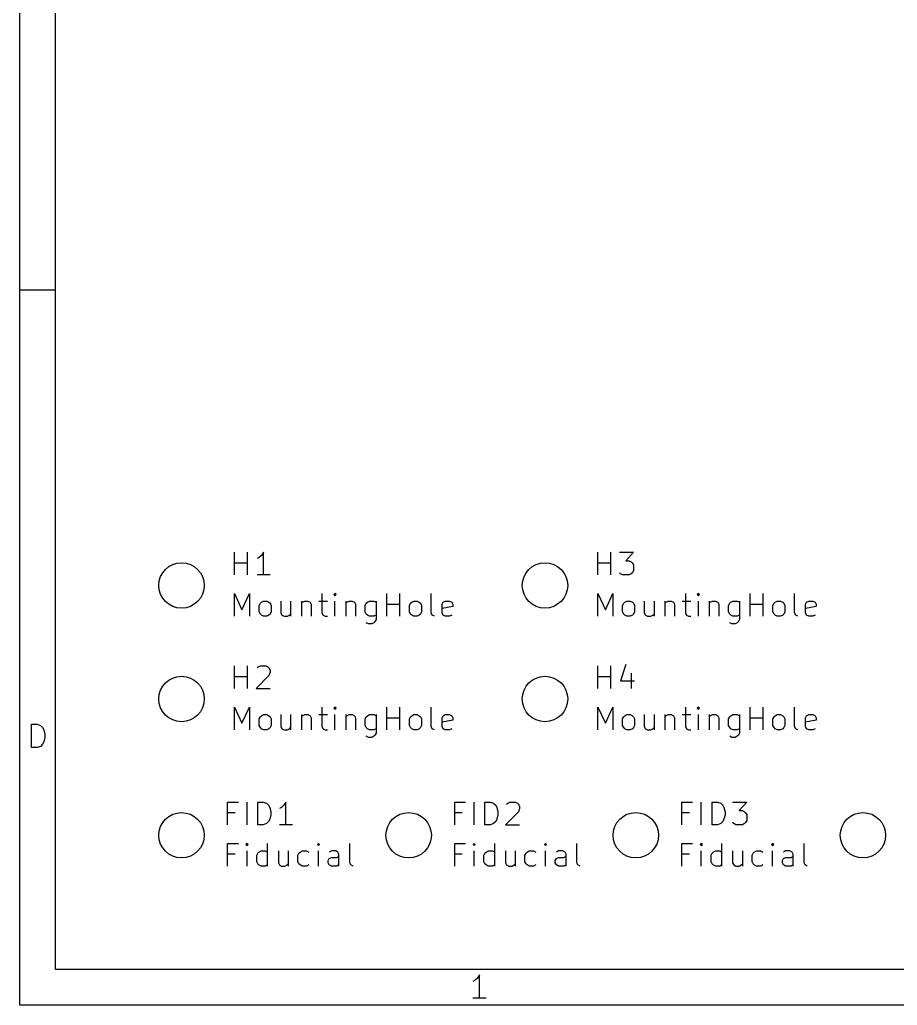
# Model space of a CAD drawing. Header units: millimetres. Extents: x 10 to 287, y -200 to -10.
# Drawn here: x 10 to 59.1, y -200 to -144.9 of the extents above; entities that cross this region are included whole.
import ezdxf

# ---------------------------------------------------------------- set-up
doc = ezdxf.new("R2010")
doc.units = ezdxf.units.MM
doc.layers.add('GREENSIXTYFIVE', color=129, linetype='CONTINUOUS')
doc.layers.add('RED', color=14, linetype='CONTINUOUS')

msp = doc.modelspace()

# ---------------------------------------------------------------- linework, layer by layer
at = {"layer": 'GREENSIXTYFIVE', "linetype": 'CONTINUOUS'}
for p, q in [((22.0035, -175.9408), (22.0035, -174.6708)), ((22.7292, -175.9408), (22.7292, -174.6708)), ((23.6364, -174.6708), (23.5155, -174.8523)), ((23.6364, -175.9408), (23.6364, -174.6708)), ((42.3235, -175.9408), (42.3235, -174.6708)), ((43.0492, -175.9408), (43.0492, -174.6708)), ((43.5331, -174.6708), (44.3193, -174.6708)), ((44.3193, -174.6708), (43.8959, -175.1546)), ((23.3945, -174.9732), (23.2736, -175.0337)), ((23.5155, -174.8523), (23.3945, -174.9732)), ((43.8959, -175.1546), (44.0774, -175.1546)), ((44.0774, -175.1546), (44.1983, -175.2151)), ((44.1983, -175.2151), (44.2588, -175.2756)), ((22.0035, -175.2756), (22.7292, -175.2756)), ((42.3235, -175.2756), (43.0492, -175.2756)), ((44.2588, -175.2756), (44.3193, -175.3965)), ((44.3193, -175.6989), (44.2588, -175.8199)), ((44.3193, -175.3965), (44.3193, -175.6989)), ((23.9993, -175.9408), (23.2736, -175.9408)), ((43.5936, -175.8804), (43.5331, -175.8199)), ((43.7145, -175.9408), (43.5936, -175.8804)), ((44.0774, -175.9408), (43.7145, -175.9408)), ((44.1983, -175.8804), (44.0774, -175.9408)), ((44.2588, -175.8199), (44.1983, -175.8804)), ((22.0035, -178.2522), (22.0035, -176.9822)), ((22.0035, -176.9822), (22.4269, -177.8894)), ((22.4269, -177.8894), (22.8502, -176.9822)), ((22.8502, -176.9822), (22.8502, -178.2522)), ((23.5154, -177.466), (23.6364, -177.4056)), ((23.6364, -177.4056), (23.8178, -177.4056)), ((23.8178, -177.4056), (23.9387, -177.466)), ((24.6039, -177.4056), (24.6039, -178.0708)), ((25.1482, -177.4056), (25.1482, -178.2522)), ((25.7529, -177.4056), (25.7529, -178.2522)), ((25.8134, -177.466), (25.9344, -177.4056)), ((25.9344, -177.4056), (26.1158, -177.4056)), ((26.1158, -177.4056), (26.2367, -177.466)), ((26.7205, -177.4056), (27.2043, -177.4056)), ((26.9019, -176.9822), (26.9019, -178.0708)), ((27.6276, -176.9822), (27.5672, -177.0427)), ((27.5672, -177.0427), (27.6276, -177.1032)), ((27.6881, -177.0427), (27.6276, -176.9822)), ((27.6276, -176.9822), (27.6276, -177.1032)), ((27.6276, -177.1032), (27.6881, -177.0427)), ((27.6276, -178.2522), (27.6276, -177.4056)), ((28.2324, -177.4056), (28.2324, -178.2522)), ((28.2929, -177.466), (28.4139, -177.4056)), ((28.4139, -177.4056), (28.5953, -177.4056)), ((28.5953, -177.4056), (28.7162, -177.466)), ((29.4419, -177.466), (29.5629, -177.4056)), ((29.5629, -177.4056), (29.8048, -177.4056)), ((29.8048, -177.4056), (29.9257, -177.466)), ((29.9257, -177.4056), (29.9257, -178.4337)), ((30.5304, -178.2522), (30.5304, -176.9822)), ((31.2561, -178.2522), (31.2561, -176.9822)), ((31.9214, -177.466), (32.0424, -177.4056)), ((32.0424, -177.4056), (32.2238, -177.4056)), ((32.2238, -177.4056), (32.3447, -177.466)), ((33.0099, -178.0708), (33.0099, -176.9822)), ((33.6751, -177.466), (33.7961, -177.4056)), ((33.7961, -177.4056), (34.038, -177.4056)), ((34.038, -177.4056), (34.1589, -177.466)), ((42.3235, -178.2522), (42.3235, -176.9822)), ((42.3235, -176.9822), (42.7469, -177.8894)), ((42.7469, -177.8894), (43.1702, -176.9822)), ((43.1702, -176.9822), (43.1702, -178.2522)), ((43.8354, -177.466), (43.9564, -177.4056)), ((43.9564, -177.4056), (44.1378, -177.4056)), ((44.1378, -177.4056), (44.2587, -177.466)), ((44.9239, -177.4056), (44.9239, -178.0708)), ((45.4682, -177.4056), (45.4682, -178.2522)), ((46.0729, -177.4056), (46.0729, -178.2522)), ((46.1334, -177.466), (46.2544, -177.4056)), ((46.2544, -177.4056), (46.4358, -177.4056)), ((46.4358, -177.4056), (46.5567, -177.466)), ((47.0405, -177.4056), (47.5243, -177.4056)), ((47.2219, -176.9822), (47.2219, -178.0708)), ((47.9476, -176.9822), (47.8872, -177.0427)), ((47.8872, -177.0427), (47.9476, -177.1032)), ((48.0081, -177.0427), (47.9476, -176.9822)), ((47.9476, -176.9822), (47.9476, -177.1032)), ((47.9476, -177.1032), (48.0081, -177.0427)), ((47.9476, -178.2522), (47.9476, -177.4056)), ((48.5524, -177.4056), (48.5524, -178.2522)), ((48.6129, -177.466), (48.7339, -177.4056)), ((48.7339, -177.4056), (48.9153, -177.4056)), ((48.9153, -177.4056), (49.0362, -177.466)), ((49.7619, -177.466), (49.8829, -177.4056)), ((49.8829, -177.4056), (50.1248, -177.4056)), ((50.1248, -177.4056), (50.2457, -177.466)), ((50.2457, -177.4056), (50.2457, -178.4337)), ((50.8504, -178.2522), (50.8504, -176.9822)), ((51.5761, -178.2522), (51.5761, -176.9822)), ((52.2414, -177.466), (52.3624, -177.4056)), ((52.3624, -177.4056), (52.5438, -177.4056)), ((52.5438, -177.4056), (52.6647, -177.466)), ((53.3299, -178.0708), (53.3299, -176.9822)), ((53.9951, -177.466), (54.1161, -177.4056)), ((54.1161, -177.4056), (54.358, -177.4056)), ((54.358, -177.4056), (54.4789, -177.466)), ((23.3945, -177.6475), (23.4549, -177.5265)), ((23.3945, -178.0103), (23.3945, -177.6475)), ((23.4549, -177.5265), (23.5154, -177.466)), ((23.9387, -177.466), (23.9992, -177.5265)), ((23.9992, -177.5265), (24.0597, -177.6475)), ((24.0597, -177.6475), (24.0597, -178.0103)), ((25.7529, -177.5265), (25.8134, -177.466)), ((26.2367, -177.466), (26.2972, -177.587)), ((26.2972, -177.587), (26.2972, -178.2522)), ((28.2324, -177.5265), (28.2929, -177.466)), ((28.7162, -177.466), (28.7767, -177.587)), ((28.7767, -177.587), (28.7767, -178.2522)), ((29.321, -177.6475), (29.3814, -177.5265)), ((29.321, -178.0103), (29.321, -177.6475)), ((29.3814, -177.5265), (29.4419, -177.466)), ((30.5304, -177.587), (31.2561, -177.587)), ((31.8005, -177.6475), (31.8609, -177.5265)), ((31.8005, -178.0103), (31.8005, -177.6475)), ((31.8609, -177.5265), (31.9214, -177.466)), ((32.3447, -177.466), (32.4052, -177.5265)), ((32.4052, -177.5265), (32.4657, -177.6475)), ((32.4657, -177.6475), (32.4657, -178.0103)), ((33.6147, -177.587), (33.6751, -177.466)), ((33.6147, -178.0708), (33.6147, -177.587)), ((34.2194, -177.7079), (33.6147, -177.8289)), ((34.1589, -177.466), (34.2194, -177.587)), ((34.2194, -177.587), (34.2194, -177.7079)), ((43.7145, -177.6475), (43.7749, -177.5265)), ((43.7145, -178.0103), (43.7145, -177.6475)), ((43.7749, -177.5265), (43.8354, -177.466)), ((44.2587, -177.466), (44.3192, -177.5265)), ((44.3192, -177.5265), (44.3797, -177.6475)), ((44.3797, -177.6475), (44.3797, -178.0103)), ((46.0729, -177.5265), (46.1334, -177.466)), ((46.5567, -177.466), (46.6172, -177.587)), ((46.6172, -177.587), (46.6172, -178.2522)), ((48.5524, -177.5265), (48.6129, -177.466)), ((49.0362, -177.466), (49.0967, -177.587)), ((49.0967, -177.587), (49.0967, -178.2522)), ((49.641, -177.6475), (49.7014, -177.5265)), ((49.641, -178.0103), (49.641, -177.6475)), ((49.7014, -177.5265), (49.7619, -177.466)), ((50.8504, -177.587), (51.5761, -177.587)), ((52.1205, -177.6475), (52.1809, -177.5265)), ((52.1205, -178.0103), (52.1205, -177.6475)), ((52.1809, -177.5265), (52.2414, -177.466)), ((52.6647, -177.466), (52.7252, -177.5265)), ((52.7252, -177.5265), (52.7857, -177.6475)), ((52.7857, -177.6475), (52.7857, -178.0103)), ((53.9347, -177.587), (53.9951, -177.466)), ((53.9347, -178.0708), (53.9347, -177.587)), ((54.5394, -177.7079), (53.9347, -177.8289)), ((54.4789, -177.466), (54.5394, -177.587)), ((54.5394, -177.587), (54.5394, -177.7079)), ((23.4549, -178.1313), (23.3945, -178.0103)), ((23.5154, -178.1918), (23.4549, -178.1313)), ((23.6364, -178.2522), (23.5154, -178.1918)), ((23.8178, -178.2522), (23.6364, -178.2522)), ((23.9387, -178.1918), (23.8178, -178.2522)), ((23.9992, -178.1313), (23.9387, -178.1918)), ((24.0597, -178.0103), (23.9992, -178.1313)), ((24.6039, -178.0708), (24.6644, -178.1918)), ((24.6644, -178.1918), (24.7854, -178.2522)), ((24.7854, -178.2522), (24.9668, -178.2522)), ((24.9668, -178.2522), (25.0877, -178.1918)), ((25.0877, -178.1918), (25.1482, -178.1313)), ((26.9019, -178.0708), (26.9624, -178.1918)), ((26.9624, -178.1918), (27.0834, -178.2522)), ((27.0834, -178.2522), (27.2043, -178.2522)), ((29.3814, -178.1313), (29.321, -178.0103)), ((29.4419, -178.1918), (29.3814, -178.1313)), ((29.5629, -178.2522), (29.4419, -178.1918)), ((29.8048, -178.2522), (29.5629, -178.2522)), ((29.9257, -178.1918), (29.8048, -178.2522)), ((29.9257, -178.4337), (29.8652, -178.5546)), ((31.8609, -178.1313), (31.8005, -178.0103)), ((31.9214, -178.1918), (31.8609, -178.1313)), ((32.0424, -178.2522), (31.9214, -178.1918)), ((32.2238, -178.2522), (32.0424, -178.2522)), ((32.3447, -178.1918), (32.2238, -178.2522)), ((32.4052, -178.1313), (32.3447, -178.1918)), ((32.4657, -178.0103), (32.4052, -178.1313)), ((33.0704, -178.1918), (33.0099, -178.0708)), ((33.1914, -178.2522), (33.0704, -178.1918)), ((33.6751, -178.1918), (33.6147, -178.0708)), ((33.7961, -178.2522), (33.6751, -178.1918)), ((34.038, -178.2522), (33.7961, -178.2522)), ((34.1589, -178.1918), (34.038, -178.2522)), ((43.7749, -178.1313), (43.7145, -178.0103)), ((43.8354, -178.1918), (43.7749, -178.1313)), ((43.9564, -178.2522), (43.8354, -178.1918)), ((44.1378, -178.2522), (43.9564, -178.2522)), ((44.2587, -178.1918), (44.1378, -178.2522)), ((44.3192, -178.1313), (44.2587, -178.1918)), ((44.3797, -178.0103), (44.3192, -178.1313)), ((44.9239, -178.0708), (44.9844, -178.1918)), ((44.9844, -178.1918), (45.1054, -178.2522)), ((45.1054, -178.2522), (45.2868, -178.2522)), ((45.2868, -178.2522), (45.4077, -178.1918)), ((45.4077, -178.1918), (45.4682, -178.1313)), ((47.2219, -178.0708), (47.2824, -178.1918)), ((47.2824, -178.1918), (47.4034, -178.2522)), ((47.4034, -178.2522), (47.5243, -178.2522)), ((49.7014, -178.1313), (49.641, -178.0103)), ((49.7619, -178.1918), (49.7014, -178.1313)), ((49.8829, -178.2522), (49.7619, -178.1918)), ((50.1248, -178.2522), (49.8829, -178.2522)), ((50.2457, -178.1918), (50.1248, -178.2522)), ((50.2457, -178.4337), (50.1852, -178.5546)), ((52.1809, -178.1313), (52.1205, -178.0103)), ((52.2414, -178.1918), (52.1809, -178.1313)), ((52.3624, -178.2522), (52.2414, -178.1918)), ((52.5438, -178.2522), (52.3624, -178.2522)), ((52.6647, -178.1918), (52.5438, -178.2522)), ((52.7252, -178.1313), (52.6647, -178.1918)), ((52.7857, -178.0103), (52.7252, -178.1313)), ((53.3904, -178.1918), (53.3299, -178.0708)), ((53.5114, -178.2522), (53.3904, -178.1918)), ((53.9951, -178.1918), (53.9347, -178.0708)), ((54.1161, -178.2522), (53.9951, -178.1918)), ((54.358, -178.2522), (54.1161, -178.2522)), ((54.4789, -178.1918), (54.358, -178.2522)), ((29.5024, -178.6756), (29.3814, -178.6151)), ((29.6838, -178.6756), (29.5024, -178.6756)), ((29.8048, -178.6151), (29.6838, -178.6756)), ((29.8652, -178.5546), (29.8048, -178.6151)), ((49.8224, -178.6756), (49.7014, -178.6151)), ((50.0038, -178.6756), (49.8224, -178.6756)), ((50.1248, -178.6151), (50.0038, -178.6756)), ((50.1852, -178.5546), (50.1248, -178.6151)), ((22.0035, -182.2908), (22.0035, -181.0208)), ((22.7292, -182.2908), (22.7292, -181.0208)), ((23.2736, -181.1418), (23.334, -181.0813)), ((23.334, -181.0813), (23.455, -181.0208)), ((23.455, -181.0208), (23.7574, -181.0208)), ((23.7574, -181.0208), (23.8783, -181.0813)), ((23.8783, -181.0813), (23.9388, -181.1418)), ((23.9388, -181.1418), (23.9993, -181.2627)), ((23.9993, -181.2627), (23.9993, -181.3837)), ((42.3235, -182.2908), (42.3235, -181.0208)), ((43.0492, -182.2908), (43.0492, -181.0208)), ((43.8959, -180.9604), (43.5936, -181.8675)), ((22.0035, -181.6256), (22.7292, -181.6256)), ((23.9388, -181.5651), (23.2131, -182.2908)), ((23.9993, -181.3837), (23.9388, -181.5651)), ((42.3235, -181.6256), (43.0492, -181.6256)), ((44.1983, -181.4442), (44.1983, -182.2908)), ((23.2131, -182.2908), (23.9993, -182.2908)), ((43.5936, -181.8675), (44.3797, -181.8675)), ((22.0035, -184.6022), (22.0035, -183.3322)), ((22.0035, -183.3322), (22.4269, -184.2394)), ((22.4269, -184.2394), (22.8502, -183.3322)), ((22.8502, -183.3322), (22.8502, -184.6022)), ((26.9019, -183.3322), (26.9019, -184.4208)), ((27.6276, -183.3322), (27.5672, -183.3927)), ((27.5672, -183.3927), (27.6276, -183.4532)), ((27.6881, -183.3927), (27.6276, -183.3322)), ((27.6276, -183.3322), (27.6276, -183.4532)), ((27.6276, -183.4532), (27.6881, -183.3927)), ((30.5304, -184.6022), (30.5304, -183.3322)), ((31.2561, -184.6022), (31.2561, -183.3322)), ((33.0099, -184.4208), (33.0099, -183.3322)), ((42.3235, -184.6022), (42.3235, -183.3322)), ((42.3235, -183.3322), (42.7469, -184.2394)), ((42.7469, -184.2394), (43.1702, -183.3322)), ((43.1702, -183.3322), (43.1702, -184.6022)), ((47.2219, -183.3322), (47.2219, -184.4208)), ((47.9476, -183.3322), (47.8872, -183.3927)), ((47.8872, -183.3927), (47.9476, -183.4532)), ((48.0081, -183.3927), (47.9476, -183.3322)), ((47.9476, -183.3322), (47.9476, -183.4532)), ((47.9476, -183.4532), (48.0081, -183.3927)), ((50.8504, -184.6022), (50.8504, -183.3322)), ((51.5761, -184.6022), (51.5761, -183.3322)), ((53.3299, -184.4208), (53.3299, -183.3322)), ((23.3945, -183.9975), (23.4549, -183.8765)), ((23.3945, -184.3603), (23.3945, -183.9975)), ((23.4549, -183.8765), (23.5154, -183.816)), ((23.5154, -183.816), (23.6364, -183.7556)), ((23.6364, -183.7556), (23.8178, -183.7556)), ((23.8178, -183.7556), (23.9387, -183.816)), ((23.9387, -183.816), (23.9992, -183.8765)), ((23.9992, -183.8765), (24.0597, -183.9975)), ((24.0597, -183.9975), (24.0597, -184.3603)), ((24.6039, -183.7556), (24.6039, -184.4208)), ((25.1482, -183.7556), (25.1482, -184.6022)), ((25.7529, -183.7556), (25.7529, -184.6022)), ((25.7529, -183.8765), (25.8134, -183.816)), ((25.8134, -183.816), (25.9344, -183.7556)), ((25.9344, -183.7556), (26.1158, -183.7556)), ((26.1158, -183.7556), (26.2367, -183.816)), ((26.2367, -183.816), (26.2972, -183.937)), ((26.2972, -183.937), (26.2972, -184.6022)), ((26.7205, -183.7556), (27.2043, -183.7556)), ((27.6276, -184.6022), (27.6276, -183.7556)), ((28.2324, -183.7556), (28.2324, -184.6022)), ((28.2324, -183.8765), (28.2929, -183.816)), ((28.2929, -183.816), (28.4139, -183.7556)), ((28.4139, -183.7556), (28.5953, -183.7556)), ((28.5953, -183.7556), (28.7162, -183.816)), ((28.7162, -183.816), (28.7767, -183.937)), ((28.7767, -183.937), (28.7767, -184.6022)), ((29.321, -183.9975), (29.3814, -183.8765)), ((29.321, -184.3603), (29.321, -183.9975)), ((29.3814, -183.8765), (29.4419, -183.816)), ((29.4419, -183.816), (29.5629, -183.7556)), ((29.5629, -183.7556), (29.8048, -183.7556)), ((29.8048, -183.7556), (29.9257, -183.816)), ((29.9257, -183.7556), (29.9257, -184.7837)), ((30.5304, -183.937), (31.2561, -183.937)), ((31.8005, -183.9975), (31.8609, -183.8765)), ((31.8005, -184.3603), (31.8005, -183.9975)), ((31.8609, -183.8765), (31.9214, -183.816)), ((31.9214, -183.816), (32.0424, -183.7556)), ((32.0424, -183.7556), (32.2238, -183.7556)), ((32.2238, -183.7556), (32.3447, -183.816)), ((32.3447, -183.816), (32.4052, -183.8765)), ((32.4052, -183.8765), (32.4657, -183.9975)), ((32.4657, -183.9975), (32.4657, -184.3603)), ((33.6147, -183.937), (33.6751, -183.816)), ((33.6147, -184.4208), (33.6147, -183.937)), ((34.2194, -184.0579), (33.6147, -184.1789)), ((33.6751, -183.816), (33.7961, -183.7556)), ((33.7961, -183.7556), (34.038, -183.7556)), ((34.038, -183.7556), (34.1589, -183.816)), ((34.1589, -183.816), (34.2194, -183.937)), ((34.2194, -183.937), (34.2194, -184.0579)), ((43.7145, -183.9975), (43.7749, -183.8765)), ((43.7145, -184.3603), (43.7145, -183.9975)), ((43.7749, -183.8765), (43.8354, -183.816)), ((43.8354, -183.816), (43.9564, -183.7556)), ((43.9564, -183.7556), (44.1378, -183.7556)), ((44.1378, -183.7556), (44.2587, -183.816)), ((44.2587, -183.816), (44.3192, -183.8765)), ((44.3192, -183.8765), (44.3797, -183.9975)), ((44.3797, -183.9975), (44.3797, -184.3603)), ((44.9239, -183.7556), (44.9239, -184.4208)), ((45.4682, -183.7556), (45.4682, -184.6022)), ((46.0729, -183.7556), (46.0729, -184.6022)), ((46.0729, -183.8765), (46.1334, -183.816)), ((46.1334, -183.816), (46.2544, -183.7556)), ((46.2544, -183.7556), (46.4358, -183.7556)), ((46.4358, -183.7556), (46.5567, -183.816)), ((46.5567, -183.816), (46.6172, -183.937)), ((46.6172, -183.937), (46.6172, -184.6022)), ((47.0405, -183.7556), (47.5243, -183.7556)), ((47.9476, -184.6022), (47.9476, -183.7556)), ((48.5524, -183.7556), (48.5524, -184.6022)), ((48.5524, -183.8765), (48.6129, -183.816)), ((48.6129, -183.816), (48.7339, -183.7556)), ((48.7339, -183.7556), (48.9153, -183.7556)), ((48.9153, -183.7556), (49.0362, -183.816)), ((49.0362, -183.816), (49.0967, -183.937)), ((49.0967, -183.937), (49.0967, -184.6022)), ((49.641, -183.9975), (49.7014, -183.8765)), ((49.641, -184.3603), (49.641, -183.9975)), ((49.7014, -183.8765), (49.7619, -183.816)), ((49.7619, -183.816), (49.8829, -183.7556)), ((49.8829, -183.7556), (50.1248, -183.7556)), ((50.1248, -183.7556), (50.2457, -183.816)), ((50.2457, -183.7556), (50.2457, -184.7837)), ((50.8504, -183.937), (51.5761, -183.937)), ((52.1205, -183.9975), (52.1809, -183.8765)), ((52.1205, -184.3603), (52.1205, -183.9975)), ((52.1809, -183.8765), (52.2414, -183.816)), ((52.2414, -183.816), (52.3624, -183.7556)), ((52.3624, -183.7556), (52.5438, -183.7556)), ((52.5438, -183.7556), (52.6647, -183.816)), ((52.6647, -183.816), (52.7252, -183.8765)), ((52.7252, -183.8765), (52.7857, -183.9975)), ((52.7857, -183.9975), (52.7857, -184.3603)), ((53.9347, -183.937), (53.9951, -183.816)), ((53.9347, -184.4208), (53.9347, -183.937)), ((54.5394, -184.0579), (53.9347, -184.1789)), ((53.9951, -183.816), (54.1161, -183.7556)), ((54.1161, -183.7556), (54.358, -183.7556)), ((54.358, -183.7556), (54.4789, -183.816)), ((54.4789, -183.816), (54.5394, -183.937)), ((54.5394, -183.937), (54.5394, -184.0579)), ((23.4549, -184.4813), (23.3945, -184.3603)), ((23.5154, -184.5418), (23.4549, -184.4813)), ((23.6364, -184.6022), (23.5154, -184.5418)), ((23.8178, -184.6022), (23.6364, -184.6022)), ((23.9387, -184.5418), (23.8178, -184.6022)), ((23.9992, -184.4813), (23.9387, -184.5418)), ((24.0597, -184.3603), (23.9992, -184.4813)), ((24.6039, -184.4208), (24.6644, -184.5418)), ((24.6644, -184.5418), (24.7854, -184.6022)), ((24.7854, -184.6022), (24.9668, -184.6022)), ((24.9668, -184.6022), (25.0877, -184.5418)), ((25.0877, -184.5418), (25.1482, -184.4813)), ((26.9019, -184.4208), (26.9624, -184.5418)), ((26.9624, -184.5418), (27.0834, -184.6022)), ((27.0834, -184.6022), (27.2043, -184.6022)), ((29.3814, -184.4813), (29.321, -184.3603)), ((29.4419, -184.5418), (29.3814, -184.4813)), ((29.5629, -184.6022), (29.4419, -184.5418)), ((29.8048, -184.6022), (29.5629, -184.6022)), ((29.9257, -184.5418), (29.8048, -184.6022)), ((31.8609, -184.4813), (31.8005, -184.3603)), ((31.9214, -184.5418), (31.8609, -184.4813)), ((32.0424, -184.6022), (31.9214, -184.5418)), ((32.2238, -184.6022), (32.0424, -184.6022)), ((32.3447, -184.5418), (32.2238, -184.6022)), ((32.4052, -184.4813), (32.3447, -184.5418)), ((32.4657, -184.3603), (32.4052, -184.4813)), ((33.0704, -184.5418), (33.0099, -184.4208)), ((33.1914, -184.6022), (33.0704, -184.5418)), ((33.6751, -184.5418), (33.6147, -184.4208)), ((33.7961, -184.6022), (33.6751, -184.5418)), ((34.038, -184.6022), (33.7961, -184.6022)), ((34.1589, -184.5418), (34.038, -184.6022)), ((43.7749, -184.4813), (43.7145, -184.3603)), ((43.8354, -184.5418), (43.7749, -184.4813)), ((43.9564, -184.6022), (43.8354, -184.5418)), ((44.1378, -184.6022), (43.9564, -184.6022)), ((44.2587, -184.5418), (44.1378, -184.6022)), ((44.3192, -184.4813), (44.2587, -184.5418)), ((44.3797, -184.3603), (44.3192, -184.4813)), ((44.9239, -184.4208), (44.9844, -184.5418)), ((44.9844, -184.5418), (45.1054, -184.6022)), ((45.1054, -184.6022), (45.2868, -184.6022)), ((45.2868, -184.6022), (45.4077, -184.5418)), ((45.4077, -184.5418), (45.4682, -184.4813)), ((47.2219, -184.4208), (47.2824, -184.5418)), ((47.2824, -184.5418), (47.4034, -184.6022)), ((47.4034, -184.6022), (47.5243, -184.6022)), ((49.7014, -184.4813), (49.641, -184.3603)), ((49.7619, -184.5418), (49.7014, -184.4813)), ((49.8829, -184.6022), (49.7619, -184.5418)), ((50.1248, -184.6022), (49.8829, -184.6022)), ((50.2457, -184.5418), (50.1248, -184.6022)), ((52.1809, -184.4813), (52.1205, -184.3603)), ((52.2414, -184.5418), (52.1809, -184.4813)), ((52.3624, -184.6022), (52.2414, -184.5418)), ((52.5438, -184.6022), (52.3624, -184.6022)), ((52.6647, -184.5418), (52.5438, -184.6022)), ((52.7252, -184.4813), (52.6647, -184.5418)), ((52.7857, -184.3603), (52.7252, -184.4813)), ((53.3904, -184.5418), (53.3299, -184.4208)), ((53.5114, -184.6022), (53.3904, -184.5418)), ((53.9951, -184.5418), (53.9347, -184.4208)), ((54.1161, -184.6022), (53.9951, -184.5418)), ((54.358, -184.6022), (54.1161, -184.6022)), ((54.4789, -184.5418), (54.358, -184.6022)), ((29.5024, -185.0256), (29.3814, -184.9651)), ((29.6838, -185.0256), (29.5024, -185.0256)), ((29.8048, -184.9651), (29.6838, -185.0256)), ((29.8652, -184.9046), (29.8048, -184.9651)), ((29.9257, -184.7837), (29.8652, -184.9046)), ((49.8224, -185.0256), (49.7014, -184.9651)), ((50.0038, -185.0256), (49.8224, -185.0256)), ((50.1248, -184.9651), (50.0038, -185.0256)), ((50.1852, -184.9046), (50.1248, -184.9651)), ((50.2457, -184.7837), (50.1852, -184.9046)), ((21.6225, -189.9108), (21.6225, -188.6408)), ((21.6225, -188.6408), (22.2273, -188.6408)), ((22.7111, -189.9108), (22.7111, -188.6408)), ((23.3159, -189.9108), (23.3159, -188.6408)), ((23.3159, -188.6408), (23.6183, -188.6408)), ((23.6183, -188.6408), (23.7997, -188.7013)), ((23.7997, -188.7013), (23.9207, -188.8223)), ((23.9207, -188.8223), (23.9812, -188.9432)), ((23.9812, -188.9432), (24.0416, -189.1851)), ((24.6464, -188.9432), (24.5255, -189.0037)), ((24.7674, -188.8223), (24.6464, -188.9432)), ((24.8883, -188.6408), (24.7674, -188.8223)), ((24.8883, -189.9108), (24.8883, -188.6408)), ((34.3225, -189.9108), (34.3225, -188.6408)), ((34.3225, -188.6408), (34.9273, -188.6408)), ((35.4111, -189.9108), (35.4111, -188.6408)), ((36.0159, -189.9108), (36.0159, -188.6408)), ((36.0159, -188.6408), (36.3183, -188.6408)), ((36.3183, -188.6408), (36.4997, -188.7013)), ((36.4997, -188.7013), (36.6207, -188.8223)), ((36.6207, -188.8223), (36.6812, -188.9432)), ((36.6812, -188.9432), (36.7416, -189.1851)), ((37.2255, -188.7618), (37.2859, -188.7013)), ((37.2859, -188.7013), (37.4069, -188.6408)), ((37.4069, -188.6408), (37.7093, -188.6408)), ((37.7093, -188.6408), (37.8302, -188.7013)), ((37.8302, -188.7013), (37.8907, -188.7618)), ((37.8907, -188.7618), (37.9512, -188.8827)), ((37.9512, -189.0037), (37.8907, -189.1851)), ((37.9512, -188.8827), (37.9512, -189.0037)), ((47.0225, -189.9108), (47.0225, -188.6408)), ((47.0225, -188.6408), (47.6273, -188.6408)), ((48.1111, -189.9108), (48.1111, -188.6408)), ((48.7159, -189.9108), (48.7159, -188.6408)), ((48.7159, -188.6408), (49.0183, -188.6408)), ((49.0183, -188.6408), (49.1997, -188.7013)), ((49.1997, -188.7013), (49.3207, -188.8223)), ((49.3207, -188.8223), (49.3812, -188.9432)), ((49.3812, -188.9432), (49.4416, -189.1851)), ((49.865, -188.6408), (50.6512, -188.6408)), ((50.6512, -188.6408), (50.2278, -189.1246)), ((22.0459, -189.2456), (21.6225, -189.2456)), ((24.0416, -189.3665), (23.9812, -189.6084)), ((24.0416, -189.1851), (24.0416, -189.3665)), ((34.7459, -189.2456), (34.3225, -189.2456)), ((36.7416, -189.3665), (36.6812, -189.6084)), ((36.7416, -189.1851), (36.7416, -189.3665)), ((37.8907, -189.1851), (37.165, -189.9108)), ((47.4459, -189.2456), (47.0225, -189.2456)), ((49.4416, -189.3665), (49.3812, -189.6084)), ((49.4416, -189.1851), (49.4416, -189.3665)), ((50.2278, -189.1246), (50.4093, -189.1246)), ((50.4093, -189.1246), (50.5302, -189.1851)), ((50.5302, -189.1851), (50.5907, -189.2456)), ((50.5907, -189.2456), (50.6512, -189.3665)), ((50.6512, -189.3665), (50.6512, -189.6689)), ((23.6183, -189.9108), (23.3159, -189.9108)), ((23.7997, -189.8504), (23.6183, -189.9108)), ((23.9207, -189.7294), (23.7997, -189.8504)), ((23.9812, -189.6084), (23.9207, -189.7294)), ((25.2512, -189.9108), (24.5255, -189.9108)), ((36.3183, -189.9108), (36.0159, -189.9108)), ((36.4997, -189.8504), (36.3183, -189.9108)), ((36.6207, -189.7294), (36.4997, -189.8504)), ((36.6812, -189.6084), (36.6207, -189.7294)), ((37.165, -189.9108), (37.9512, -189.9108)), ((49.0183, -189.9108), (48.7159, -189.9108)), ((49.1997, -189.8504), (49.0183, -189.9108)), ((49.3207, -189.7294), (49.1997, -189.8504)), ((49.3812, -189.6084), (49.3207, -189.7294)), ((49.9255, -189.8504), (49.865, -189.7899)), ((50.0464, -189.9108), (49.9255, -189.8504)), ((50.4093, -189.9108), (50.0464, -189.9108)), ((50.5302, -189.8504), (50.4093, -189.9108)), ((50.5907, -189.7899), (50.5302, -189.8504)), ((50.6512, -189.6689), (50.5907, -189.7899)), ((21.6225, -192.2222), (21.6225, -190.9522)), ((21.6225, -190.9522), (22.2273, -190.9522)), ((22.7111, -190.9522), (22.6507, -191.0127)), ((22.6507, -191.0127), (22.7111, -191.0732)), ((22.7716, -191.0127), (22.7111, -190.9522)), ((22.7111, -190.9522), (22.7111, -191.0732)), ((22.7111, -191.0732), (22.7716, -191.0127)), ((23.8602, -192.2222), (23.8602, -190.9522)), ((26.7025, -190.9522), (26.6421, -191.0127)), ((26.6421, -191.0127), (26.7025, -191.0732)), ((26.763, -191.0127), (26.7025, -190.9522)), ((26.7025, -190.9522), (26.7025, -191.0732)), ((26.7025, -191.0732), (26.763, -191.0127)), ((28.4563, -192.0408), (28.4563, -190.9522)), ((34.3225, -192.2222), (34.3225, -190.9522)), ((34.3225, -190.9522), (34.9273, -190.9522)), ((35.4111, -190.9522), (35.3507, -191.0127)), ((35.3507, -191.0127), (35.4111, -191.0732)), ((35.4716, -191.0127), (35.4111, -190.9522)), ((35.4111, -190.9522), (35.4111, -191.0732)), ((35.4111, -191.0732), (35.4716, -191.0127)), ((36.5602, -192.2222), (36.5602, -190.9522)), ((39.4025, -190.9522), (39.3421, -191.0127)), ((39.3421, -191.0127), (39.4025, -191.0732)), ((39.463, -191.0127), (39.4025, -190.9522)), ((39.4025, -190.9522), (39.4025, -191.0732)), ((39.4025, -191.0732), (39.463, -191.0127)), ((41.1563, -192.0408), (41.1563, -190.9522)), ((47.0225, -192.2222), (47.0225, -190.9522)), ((47.0225, -190.9522), (47.6273, -190.9522)), ((48.1111, -190.9522), (48.0507, -191.0127)), ((48.0507, -191.0127), (48.1111, -191.0732)), ((48.1716, -191.0127), (48.1111, -190.9522)), ((48.1111, -190.9522), (48.1111, -191.0732)), ((48.1111, -191.0732), (48.1716, -191.0127)), ((49.2602, -192.2222), (49.2602, -190.9522)), ((52.1025, -190.9522), (52.0421, -191.0127)), ((52.0421, -191.0127), (52.1025, -191.0732)), ((52.163, -191.0127), (52.1025, -190.9522)), ((52.1025, -190.9522), (52.1025, -191.0732)), ((52.1025, -191.0732), (52.163, -191.0127)), ((53.8563, -192.0408), (53.8563, -190.9522)), ((22.0459, -191.557), (21.6225, -191.557)), ((22.7111, -192.2222), (22.7111, -191.3756)), ((23.2555, -191.6175), (23.3159, -191.4965)), ((23.2555, -191.9803), (23.2555, -191.6175)), ((23.3159, -191.4965), (23.3764, -191.436)), ((23.3764, -191.436), (23.4974, -191.3756)), ((23.4974, -191.3756), (23.7393, -191.3756)), ((23.7393, -191.3756), (23.8602, -191.436)), ((24.4649, -191.3756), (24.4649, -192.0408)), ((25.0092, -191.3756), (25.0092, -192.2222)), ((25.5535, -191.6175), (25.6139, -191.4965)), ((25.5535, -191.9803), (25.5535, -191.6175)), ((25.6139, -191.4965), (25.6744, -191.436)), ((25.6744, -191.436), (25.7954, -191.3756)), ((25.7954, -191.3756), (26.0373, -191.3756)), ((26.0373, -191.3756), (26.1582, -191.436)), ((26.7025, -192.2222), (26.7025, -191.3756)), ((27.4283, -191.3756), (27.3073, -191.436)), ((27.3073, -191.7989), (27.4283, -191.7384)), ((27.6702, -191.3756), (27.4283, -191.3756)), ((27.4283, -191.7384), (27.7307, -191.7384)), ((27.7911, -191.436), (27.6702, -191.3756)), ((27.7307, -191.7384), (27.8516, -191.6779)), ((27.8516, -191.557), (27.7911, -191.436)), ((27.8516, -192.2222), (27.8516, -191.557)), ((34.7459, -191.557), (34.3225, -191.557)), ((35.4111, -192.2222), (35.4111, -191.3756)), ((35.9555, -191.6175), (36.0159, -191.4965)), ((35.9555, -191.9803), (35.9555, -191.6175)), ((36.0159, -191.4965), (36.0764, -191.436)), ((36.0764, -191.436), (36.1974, -191.3756)), ((36.1974, -191.3756), (36.4393, -191.3756)), ((36.4393, -191.3756), (36.5602, -191.436)), ((37.1649, -191.3756), (37.1649, -192.0408)), ((37.7092, -191.3756), (37.7092, -192.2222)), ((38.2535, -191.6175), (38.3139, -191.4965)), ((38.2535, -191.9803), (38.2535, -191.6175)), ((38.3139, -191.4965), (38.3744, -191.436)), ((38.3744, -191.436), (38.4954, -191.3756)), ((38.4954, -191.3756), (38.7373, -191.3756)), ((38.7373, -191.3756), (38.8582, -191.436)), ((39.4025, -192.2222), (39.4025, -191.3756)), ((40.1283, -191.3756), (40.0073, -191.436)), ((40.0073, -191.7989), (40.1283, -191.7384)), ((40.3702, -191.3756), (40.1283, -191.3756)), ((40.1283, -191.7384), (40.4307, -191.7384)), ((40.4911, -191.436), (40.3702, -191.3756)), ((40.4307, -191.7384), (40.5516, -191.6779)), ((40.5516, -191.557), (40.4911, -191.436)), ((40.5516, -192.2222), (40.5516, -191.557)), ((47.4459, -191.557), (47.0225, -191.557)), ((48.1111, -192.2222), (48.1111, -191.3756)), ((48.6555, -191.6175), (48.7159, -191.4965)), ((48.6555, -191.9803), (48.6555, -191.6175)), ((48.7159, -191.4965), (48.7764, -191.436)), ((48.7764, -191.436), (48.8974, -191.3756)), ((48.8974, -191.3756), (49.1393, -191.3756)), ((49.1393, -191.3756), (49.2602, -191.436)), ((49.8649, -191.3756), (49.8649, -192.0408)), ((50.4092, -191.3756), (50.4092, -192.2222)), ((50.9535, -191.6175), (51.0139, -191.4965)), ((50.9535, -191.9803), (50.9535, -191.6175)), ((51.0139, -191.4965), (51.0744, -191.436)), ((51.0744, -191.436), (51.1954, -191.3756)), ((51.1954, -191.3756), (51.4373, -191.3756)), ((51.4373, -191.3756), (51.5582, -191.436)), ((52.1025, -192.2222), (52.1025, -191.3756)), ((52.8283, -191.3756), (52.7073, -191.436)), ((52.7073, -191.7989), (52.8283, -191.7384)), ((53.0702, -191.3756), (52.8283, -191.3756)), ((52.8283, -191.7384), (53.1307, -191.7384)), ((53.1911, -191.436), (53.0702, -191.3756)), ((53.1307, -191.7384), (53.2516, -191.6779)), ((53.2516, -191.557), (53.1911, -191.436)), ((53.2516, -192.2222), (53.2516, -191.557)), ((23.3159, -192.1013), (23.2555, -191.9803)), ((23.3764, -192.1618), (23.3159, -192.1013)), ((23.4974, -192.2222), (23.3764, -192.1618)), ((23.7393, -192.2222), (23.4974, -192.2222)), ((23.8602, -192.1618), (23.7393, -192.2222)), ((24.4649, -192.0408), (24.5254, -192.1618)), ((24.5254, -192.1618), (24.6464, -192.2222)), ((24.6464, -192.2222), (24.8278, -192.2222)), ((24.8278, -192.2222), (24.9487, -192.1618)), ((24.9487, -192.1618), (25.0092, -192.1013)), ((25.6139, -192.1013), (25.5535, -191.9803)), ((25.6744, -192.1618), (25.6139, -192.1013)), ((25.7954, -192.2222), (25.6744, -192.1618)), ((26.0373, -192.2222), (25.7954, -192.2222)), ((26.1582, -192.1618), (26.0373, -192.2222)), ((27.2469, -191.9198), (27.3073, -191.7989)), ((27.2469, -192.0408), (27.2469, -191.9198)), ((27.3073, -192.1618), (27.2469, -192.0408)), ((27.4283, -192.2222), (27.3073, -192.1618)), ((27.7307, -192.2222), (27.4283, -192.2222)), ((27.8516, -192.1618), (27.7307, -192.2222)), ((28.5168, -192.1618), (28.4563, -192.0408)), ((28.6378, -192.2222), (28.5168, -192.1618)), ((36.0159, -192.1013), (35.9555, -191.9803)), ((36.0764, -192.1618), (36.0159, -192.1013)), ((36.1974, -192.2222), (36.0764, -192.1618)), ((36.4393, -192.2222), (36.1974, -192.2222)), ((36.5602, -192.1618), (36.4393, -192.2222)), ((37.1649, -192.0408), (37.2254, -192.1618)), ((37.2254, -192.1618), (37.3464, -192.2222)), ((37.3464, -192.2222), (37.5278, -192.2222)), ((37.5278, -192.2222), (37.6487, -192.1618)), ((37.6487, -192.1618), (37.7092, -192.1013)), ((38.3139, -192.1013), (38.2535, -191.9803)), ((38.3744, -192.1618), (38.3139, -192.1013)), ((38.4954, -192.2222), (38.3744, -192.1618)), ((38.7373, -192.2222), (38.4954, -192.2222)), ((38.8582, -192.1618), (38.7373, -192.2222)), ((39.9469, -191.9198), (40.0073, -191.7989)), ((39.9469, -192.0408), (39.9469, -191.9198)), ((40.0073, -192.1618), (39.9469, -192.0408)), ((40.1283, -192.2222), (40.0073, -192.1618)), ((40.4307, -192.2222), (40.1283, -192.2222)), ((40.5516, -192.1618), (40.4307, -192.2222)), ((41.2168, -192.1618), (41.1563, -192.0408)), ((41.3378, -192.2222), (41.2168, -192.1618)), ((48.7159, -192.1013), (48.6555, -191.9803)), ((48.7764, -192.1618), (48.7159, -192.1013)), ((48.8974, -192.2222), (48.7764, -192.1618)), ((49.1393, -192.2222), (48.8974, -192.2222)), ((49.2602, -192.1618), (49.1393, -192.2222)), ((49.8649, -192.0408), (49.9254, -192.1618)), ((49.9254, -192.1618), (50.0464, -192.2222)), ((50.0464, -192.2222), (50.2278, -192.2222)), ((50.2278, -192.2222), (50.3487, -192.1618)), ((50.3487, -192.1618), (50.4092, -192.1013)), ((51.0139, -192.1013), (50.9535, -191.9803)), ((51.0744, -192.1618), (51.0139, -192.1013)), ((51.1954, -192.2222), (51.0744, -192.1618)), ((51.4373, -192.2222), (51.1954, -192.2222)), ((51.5582, -192.1618), (51.4373, -192.2222)), ((52.6469, -191.9198), (52.7073, -191.7989)), ((52.6469, -192.0408), (52.6469, -191.9198)), ((52.7073, -192.1618), (52.6469, -192.0408)), ((52.8283, -192.2222), (52.7073, -192.1618)), ((53.1307, -192.2222), (52.8283, -192.2222)), ((53.2516, -192.1618), (53.1307, -192.2222)), ((53.9168, -192.1618), (53.8563, -192.0408)), ((54.0378, -192.2222), (53.9168, -192.1618))]:
    msp.add_line(p, q, dxfattribs=at)
at = {"layer": 'RED', "linetype": 'CONTINUOUS'}
for p, q in [((10, -200.0072), (10, -10)), ((12, -198.0072), (12, -12)), ((10, -160), (12, -160)), ((10.6595, -185.5937), (10.6595, -184.2937)), ((10.6595, -184.2937), (10.969, -184.2937)), ((10.969, -184.2937), (11.1547, -184.3556)), ((11.1547, -184.3556), (11.2785, -184.4794)), ((11.2785, -184.4794), (11.3404, -184.6032)), ((11.3404, -184.6032), (11.4023, -184.8508)), ((11.4023, -185.0365), (11.3404, -185.2841)), ((11.4023, -184.8508), (11.4023, -185.0365)), ((10.969, -185.5937), (10.6595, -185.5937)), ((11.1547, -185.5318), (10.969, -185.5937)), ((11.2785, -185.4079), (11.1547, -185.5318)), ((11.3404, -185.2841), (11.2785, -185.4079)), ((285.0022, -198.0072), (12, -198.0072)), ((35.7176, -198.3009), (35.5938, -198.4866)), ((35.7176, -199.6009), (35.7176, -198.3009)), ((35.47, -198.6104), (35.3462, -198.6723)), ((35.5938, -198.4866), (35.47, -198.6104)), ((287.0022, -200.0072), (10, -200.0072)), ((36.089, -199.6009), (35.3462, -199.6009))]:
    msp.add_line(p, q, dxfattribs=at)
at = {"layer": 'RED'}
for centre in [(19.05, -176.53), (39.37, -176.53), (19.05, -182.88), (39.37, -182.88), (19.05, -190.5), (31.75, -190.5), (44.45, -190.5), (57.15, -190.5)]:
    msp.add_circle(centre, 1.27, dxfattribs=at)

doc.saveas('drawing.dxf')
